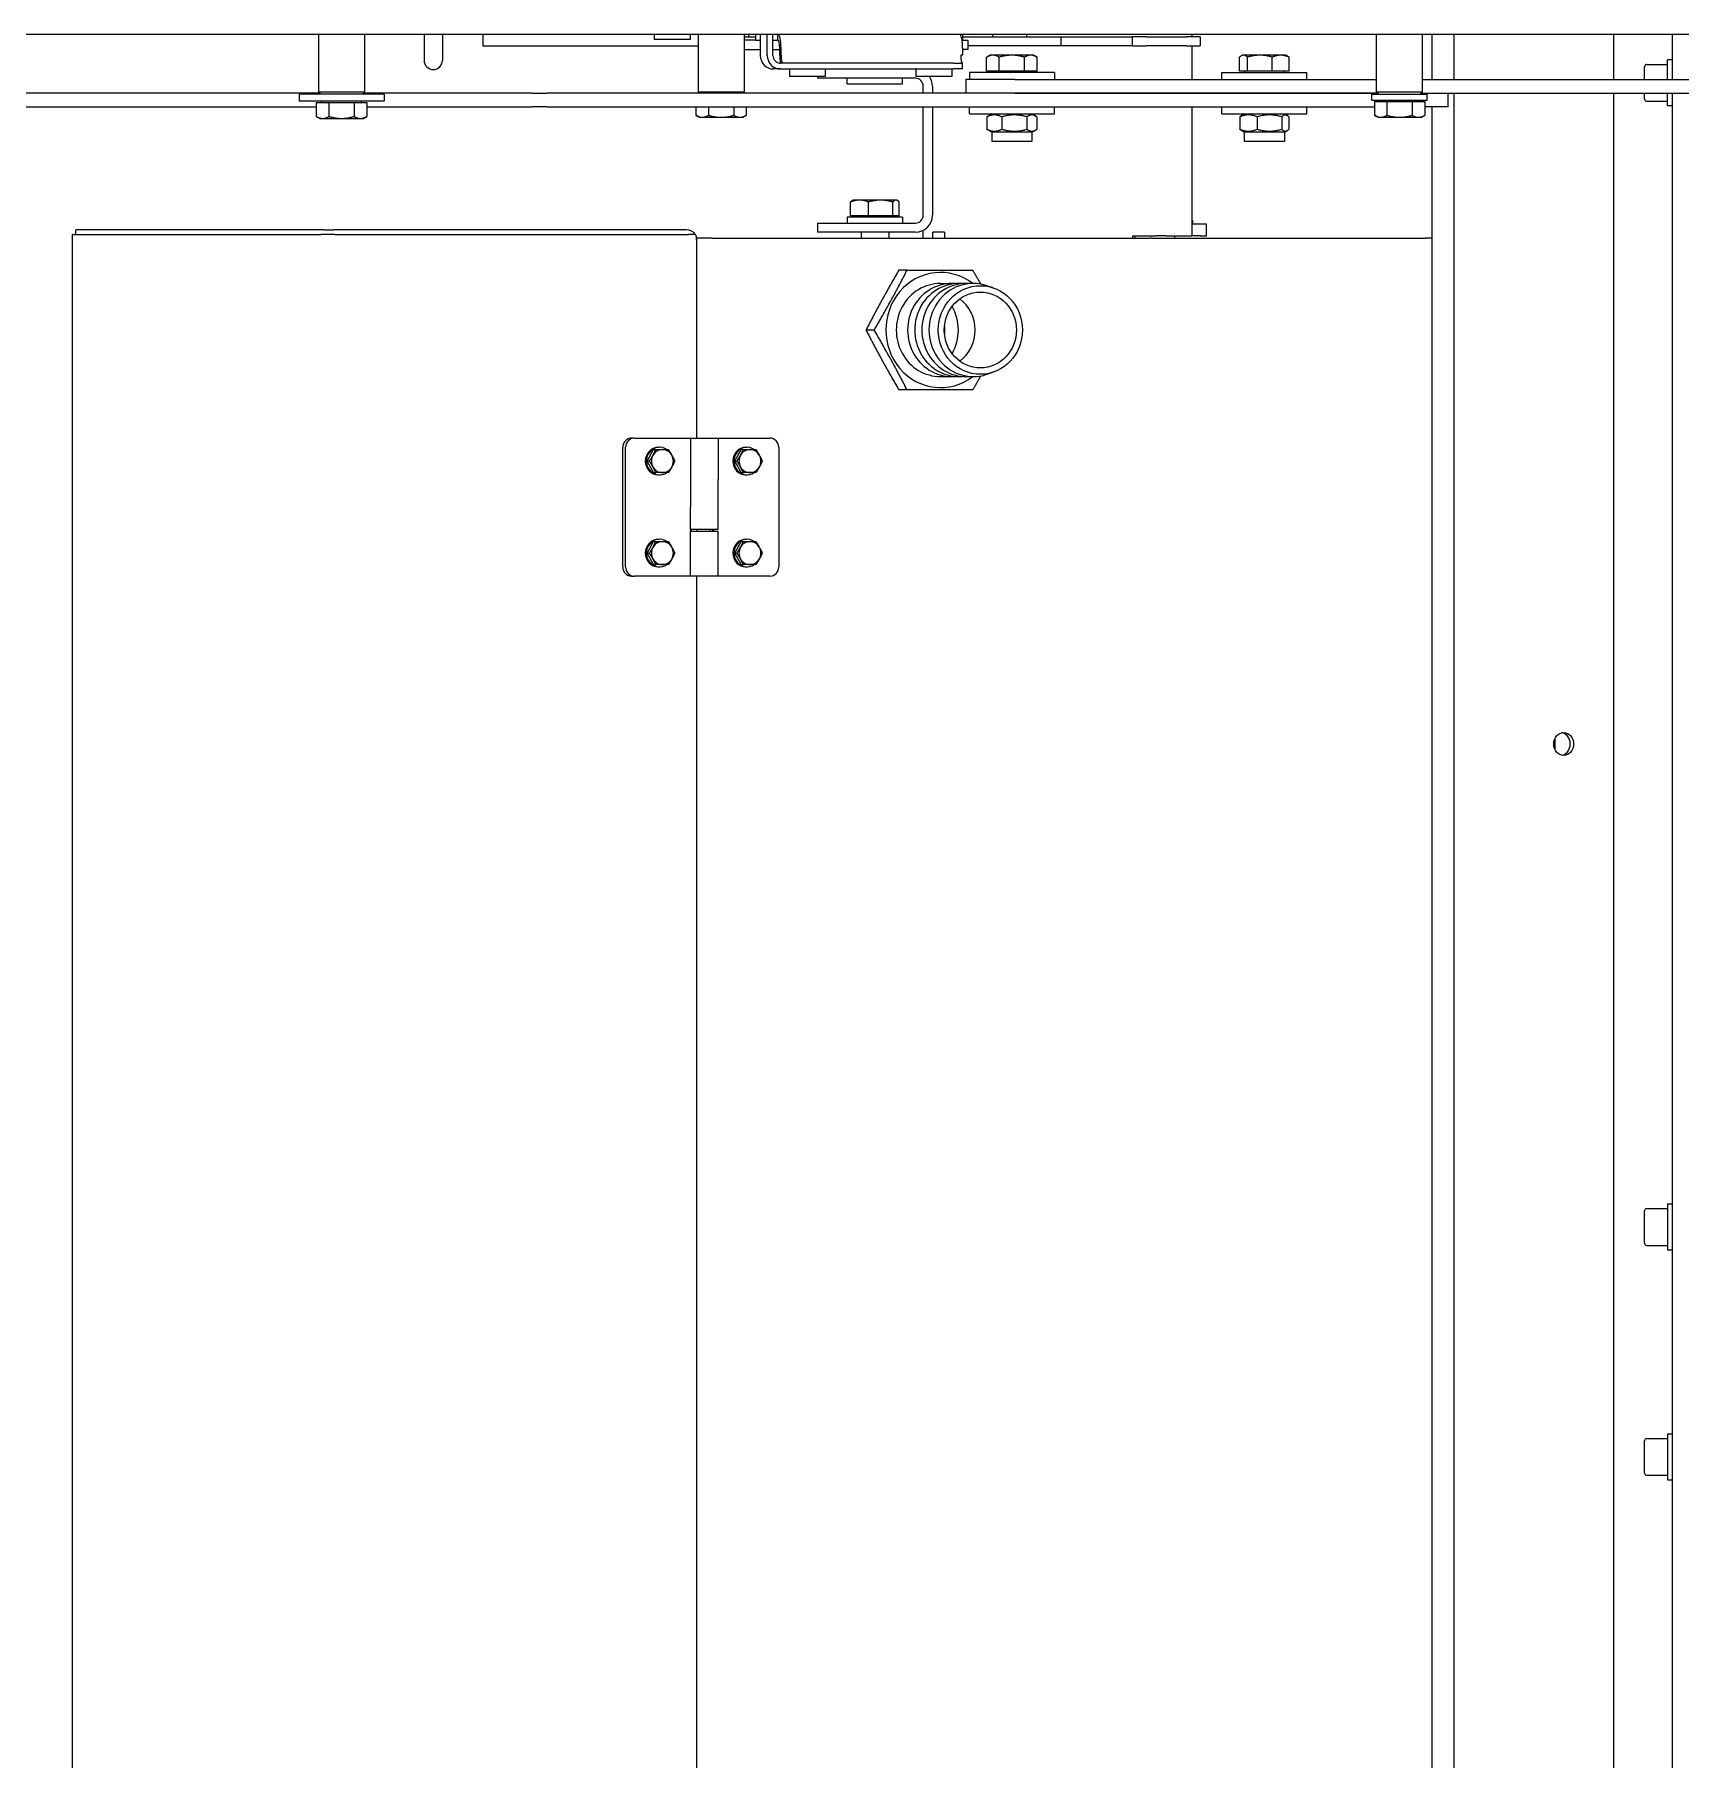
# Model space of a CAD drawing. Extents: x -3873 to 164127, y 7129 to 96529.
# Drawn here: x 53595 to 54311, y 50178 to 50928 of the extents above; entities that cross this region are included whole.
import ezdxf

# ---------------------------------------------------------------- set-up
doc = ezdxf.new("R2010")
doc.units = 0
doc.layers.add('KROMEKA', color=1, linetype='CONTINUOUS')
doc.layers.add('LAYOUT Kromeka', color=1, linetype='CONTINUOUS', lineweight=5)

# ---------------------------------------------------------------- blocks, each defined once
blk = doc.blocks.new('KD21-ara_yolma-64')
at = {"layer": 'KROMEKA', "color": 0}
for p, q in [((4299, -760), (4299, 1490)), ((4267.5, 1341.7), (4267.5, 635.97)), ((4273.5, 634.5), (4273.5, 1341.7)), ((2287.5, 742), (4212, 742)), ((4212, 741.76), (4212, 742)), ((4212, 741.76), (4212, 634.07)), ((4212, 740.5), (4214, 740.5)), ((4214, 740.5), (4214, 740.33)), ((4214, 632.64), (4214, 740.33)), ((4270, 606.5), (4270, 643.5)), ((4273, 643.5), (4270, 643.5)), ((4273, 606.5), (4273, 643.5)), ((4212, 627.89), (4212, 634.07)), ((4214, 632.64), (4214, 628.36)), ((4262.5, 634.5), (4263.35, 635.97)), ((4262.5, 634.5), (4262.5, 633.23)), ((4262.5, 633.23), (4262.5, 625)), ((4269.4, 635.97), (4263.35, 635.97)), ((4269.4, 630.49), (4263.35, 630.49)), ((4269.4, 635.97), (4269.4, 630.49)), ((4269.4, 633.6), (4270, 633.6)), ((4269.4, 630.49), (4269.4, 619.52)), ((4273, 634), (4274, 635)), ((4274, 635), (4274, 615)), ((4299, 635), (4274, 635)), ((4212, 627.89), (4212, 474.11)), ((4214, 475.05), (4214, 628.36)), ((4262.5, 625), (4262.5, 616.77)), ((4262.5, 616.77), (4262.5, 615.5)), ((4262.5, 615.5), (4263.35, 614.03)), ((4269.4, 619.52), (4263.35, 619.52)), ((4269.4, 619.52), (4269.4, 614.03)), ((4269.4, 616.4), (4270, 616.4)), ((4273, 616), (4274, 615)), ((4273.5, 549.42), (4273.5, 615.5)), ((4263.35, 614.03), (4263.35, 614.03)), ((4269.4, 614.03), (4263.35, 614.03)), ((4267.5, 614.03), (4267.5, 549.42)), ((4299, 615), (4274, 615)), ((4273, 606.5), (4270, 606.5)), ((4299, 589.13), (4287.75, 589.13)), ((4299, 581.13), (4287.75, 581.13)), ((4294, 563.63), (4294, 470)), ((4299, 563.63), (4294, 563.63)), ((4267.5, 549.42), (4267.5, 543.04)), ((4273.5, 543.04), (4273.5, 549.42)), ((4267.5, 543.04), (4267.5, 542.18)), ((4267.5, 535.8), (4267.5, 542.18)), ((4273.5, 542.18), (4273.5, 543.04)), ((4273.5, 542.18), (4273.5, 535.8)), ((4267.5, 535.8), (4267.5, 175.97)), ((4273.5, 174.5), (4273.5, 535.8)), ((4067.5, 502.73), (4105.5, 502.73)), ((4105.5, 502.73), (4119.5, 502.73)), ((4063.5, 498.93), (4063.5, 497.69)), ((4063.5, 473.28), (4063.5, 497.69)), ((4067.5, 501.5), (4093.5, 501.5)), ((4093.5, 501.5), (4119.5, 501.5)), ((4123.5, 497.69), (4123.5, 498.93)), ((4123.5, 497.69), (4123.5, 473.28)), ((4068.5, 489.33), (4073.5, 492.07)), ((4068.5, 489.33), (4068.5, 488.39)), ((4073.5, 492.07), (4073.5, 491.13)), ((4073.5, 492.07), (4078.5, 489.33)), ((4078.5, 489.33), (4078.5, 488.39)), ((4108.5, 489.33), (4113.5, 492.07)), ((4108.5, 489.33), (4108.5, 488.39)), ((4113.5, 492.07), (4113.5, 491.13)), ((4113.5, 492.07), (4118.5, 489.33)), ((4118.5, 489.33), (4118.5, 488.39)), ((4296.8, 473.43), (4296.8, 489.03)), ((4299, 489.03), (4296.8, 489.03)), ((4067.5, 487.23), (4067.5, 486.74)), ((4079.5, 487.23), (4079.5, 486.74)), ((4107.5, 487.23), (4107.5, 486.74)), ((4119.5, 487.23), (4119.5, 486.74)), ((4063.5, 461.28), (4063.5, 473.28)), ((4063.5, 473.28), (4083, 473.28)), ((4083, 473.28), (4083, 461.28)), ((4083, 473.15), (4083.75, 473.15)), ((4083.75, 473.06), (4083, 473.06)), ((4083.75, 461.28), (4083.75, 473.28)), ((4083.75, 473.28), (4093.5, 473.28)), ((4123.5, 473.28), (4093.5, 473.28)), ((4123.5, 473.28), (4123.5, 461.28)), ((4212, 471.22), (4212, 474.11)), ((4299, 473.43), (4296.8, 473.43)), ((3955.5, 470.72), (2436, 470.72)), ((4063.5, 470.72), (3955.5, 470.72)), ((4083.75, 470.72), (4083, 470.72)), ((4210.11, 470.72), (4123.5, 470.72)), ((4210.5, 463.84), (4210.5, 470.7)), ((4212, 471.22), (4212, 471.06)), ((4263, 469.5), (4263.85, 470.97)), ((4263, 469.5), (4263, 468.23)), ((4263, 468.23), (4263, 460)), ((4267.5, 470.97), (4263.85, 470.97)), ((4267.5, 465.49), (4263.85, 465.49)), ((4273.5, 469.5), (4274, 470)), ((4274, 470), (4274, 450)), ((4299, 470), (4274, 470)), ((4063.5, 438.73), (4063.5, 461.28)), ((4063.5, 461.28), (4083, 461.28)), ((4083, 464.69), (4083.75, 464.69)), ((4083, 463.55), (4083.75, 463.55)), ((4083.75, 463.27), (4083, 463.27)), ((4083.75, 461.28), (4105.5, 461.28)), ((4123.5, 461.28), (4105.5, 461.28)), ((4123.5, 461.28), (4123.5, 438.73)), ((4210.5, 463.84), (4210.5, 273.64)), ((4263, 460), (4263, 451.77)), ((4068.5, 451.29), (4073.5, 454.03)), ((4068.5, 451.29), (4068.5, 450.34)), ((4073.5, 454.03), (4073.5, 453.09)), ((4073.5, 454.03), (4078.5, 451.29)), ((4078.5, 451.29), (4078.5, 450.34)), ((4108.5, 451.29), (4113.5, 454.03)), ((4108.5, 451.29), (4108.5, 450.34)), ((4113.5, 454.03), (4113.5, 453.09)), ((4113.5, 454.03), (4118.5, 451.29)), ((4118.5, 451.29), (4118.5, 450.34)), ((4263, 451.77), (4263, 450.5)), ((4263, 450.5), (4263.85, 449.03)), ((4267.5, 454.52), (4263.85, 454.52)), ((4273.5, 450.5), (4274, 450)), ((4067.5, 449.19), (4067.5, 448.7)), ((4079.5, 449.19), (4079.5, 448.7)), ((4107.5, 449.19), (4107.5, 448.7)), ((4119.5, 449.19), (4119.5, 448.7)), ((4263.85, 449.03), (4263.85, 449.03)), ((4267.5, 449.03), (4263.85, 449.03)), ((4299, 450), (4274, 450)), ((4299, 442.94), (4289.9, 442.94)), ((4292.5, 450), (4292.5, 442.94)), ((4296.5, 445), (4296.5, 450)), ((4299, 445), (4296.5, 445)), ((4296.5, 445), (4296.5, 442.94)), ((4298, 450), (4298, 445)), ((4298, 450), (4298, 448)), ((4298, 448), (4299, 448)), ((4284, 434.14), (4284, 437.18)), ((4289.9, 439.9), (4299, 439.9)), ((4289.9, 437.46), (4299, 437.46)), ((4292.5, 437.46), (4292.5, 434.48)), ((4296.5, 437.46), (4296.5, 435.46)), ((4299, 435.46), (4296.5, 435.46)), ((4296.5, 435.46), (4296.5, 435.24)), ((4296.5, 435.24), (4296.5, 435.22)), ((4093.5, 434.92), (4067.5, 434.92)), ((4119.5, 434.92), (4093.5, 434.92)), ((4280.8, 414.7), (4280.8, 430.3)), ((4284, 430.3), (4280.8, 430.3)), ((4284, 434.14), (4284, 358.92)), ((4286.5, 358.92), (4286.5, 434.14)), ((4289.9, 434.48), (4293.1, 434.48)), ((4289.9, 433.94), (4293.1, 433.94)), ((4213, 410.58), (4213, 418.13)), ((4217, 418.13), (4213, 418.13)), ((4217, 418.13), (4217, 410.58)), ((4280.8, 418.13), (4280, 418.13)), ((4280, 410.58), (4280, 418.13)), ((4284, 414.7), (4280.8, 414.7)), ((4213, 375.53), (4213, 410.58)), ((4217, 410.58), (4217, 375.53)), ((4219.5, 405.13), (4217, 405.13)), ((4219.5, 381.13), (4219.5, 405.13)), ((4277.5, 405.13), (4277.5, 381.13)), ((4277.5, 405.13), (4280, 405.13)), ((4280, 375.53), (4280, 410.58)), ((4213, 399.13), (4210.5, 399.13)), ((4220.1, 401.73), (4219.5, 401.73)), ((4220.1, 403.71), (4226.15, 403.71)), ((4220.1, 395.9), (4220.1, 403.71)), ((4227, 402.63), (4226.82, 402.95)), ((4227, 399.8), (4227, 402.63)), ((4227, 390.61), (4227, 399.8)), ((4170.5, 393.43), (4170.5, 396.98)), ((4220.1, 385.32), (4220.1, 395.9)), ((4220.1, 395.9), (4226.15, 395.9)), ((4227, 383.94), (4227, 390.61)), ((4144.5, 379.15), (4144.5, 382.71)), ((4196.5, 379.15), (4196.5, 382.71)), ((4213, 387.13), (4210.5, 387.13)), ((4220.1, 384.53), (4219.5, 384.53)), ((4220.1, 382.55), (4220.1, 385.32)), ((4220.1, 385.32), (4226.15, 385.32)), ((4220.1, 382.55), (4226.15, 382.55)), ((4227, 383.63), (4226.82, 383.31)), ((4227, 383.63), (4227, 383.94)), ((4219.5, 381.13), (4217, 381.13)), ((4277.5, 381.13), (4280, 381.13)), ((4280.8, 359.7), (4280.8, 375.3)), ((4284, 375.3), (4280.8, 375.3)), ((4213.73, 372.33), (4210.5, 372.33)), ((4210.5, 367.88), (4213, 367.88)), ((4213, 362.88), (4213, 367.88)), ((4267.5, 372.33), (4219.24, 372.33)), ((4220.4, 372.13), (4267.5, 372.13)), ((4267.5, 368.13), (4220.4, 368.13)), ((4277.76, 372.33), (4273.5, 372.33)), ((4273.5, 372.13), (4276.6, 372.13)), ((4276.6, 368.13), (4273.5, 368.13)), ((4150.25, 364.57), (4150.25, 359.63)), ((4172.16, 362.88), (4168.84, 362.88)), ((4190.75, 364.57), (4190.75, 359.63)), ((4213, 362.88), (4210.5, 362.88)), ((4279.5, 353.56), (4273.5, 353.56)), ((4279.5, 332.24), (4279.5, 353.56)), ((4284, 359.7), (4280.8, 359.7)), ((4284, 355), (4284, 358.92)), ((4284, 355), (4286.5, 355)), ((4286.5, 358.92), (4286.5, 355)), ((4290, 355.76), (4289.9, 355.76)), ((4290, 355), (4290, 355.76)), ((4293.1, 355), (4290, 355)), ((4292.5, 352.5), (4292.5, 355)), ((4296.5, 355.23), (4296.5, 355)), ((4296.5, 355), (4296.5, 352.5)), ((4299, 355), (4296.5, 355)), ((4298, 355), (4298, 318.13)), ((4264.5, 352.06), (4264.5, 315.06)), ((4264.5, 352.06), (4267.5, 352.06)), ((4282.5, 352.06), (4279.5, 352.06)), ((4282.5, 315.06), (4282.5, 352.06)), ((4292.5, 352.5), (4296.5, 352.5)), ((4294, 318.13), (4294, 352.5)), ((4152.18, 341.63), (4151.23, 344.43)), ((4188.82, 341.63), (4189.77, 344.43)), ((4252.5, 324.86), (4252.5, 342.26)), ((4256.5, 342.26), (4252.5, 342.26)), ((4256.5, 342.26), (4257.46, 343.91)), ((4256.5, 324.86), (4256.5, 342.26)), ((4263.19, 344.46), (4257.81, 344.46)), ((4263.19, 337.92), (4257.81, 337.92)), ((4264.5, 342.26), (4263.54, 343.91)), ((4283.1, 342.16), (4282.5, 342.16)), ((4283.1, 344.53), (4289.15, 344.53)), ((4283.1, 339.09), (4283.1, 344.53)), ((4283.1, 339.09), (4289.15, 339.09)), ((4283.1, 328.12), (4283.1, 339.09)), ((4290, 343.06), (4289.17, 344.5)), ((4290, 341.81), (4290, 343.06)), ((4290, 333.61), (4290, 341.81)), ((4299, 342), (4298, 342)), ((4298, 342), (4298, 333.4)), ((4273.5, 332.24), (4273.5, 174.5)), ((4279.5, 332.24), (4279.5, 175)), ((4290, 325.35), (4290, 333.61)), ((4256.5, 324.86), (4252.5, 324.86)), ((4256.5, 324.86), (4257.46, 323.2)), ((4263.19, 327.02), (4257.81, 327.02)), ((4263.19, 322.66), (4257.81, 322.66)), ((4264.5, 324.86), (4263.54, 323.2)), ((4283.1, 324.96), (4282.5, 324.96)), ((4283.1, 322.59), (4283.1, 328.12)), ((4283.1, 328.12), (4289.15, 328.12)), ((4283.1, 322.59), (4289.15, 322.59)), ((4290, 324.06), (4289.17, 322.62)), ((4290, 324.06), (4290, 325.35)), ((4298, 327), (4299, 327)), ((4264.5, 315.06), (4267.5, 315.06)), ((4282.5, 315.06), (4279.5, 315.06)), ((4294, 312.13), (4294, 318.13)), ((4298, 318.13), (4298, 312.13)), ((4294, 312.13), (4298, 312.13)), ((4294, 281.13), (4294, 312.13)), ((4298, 312.13), (4298, 281.13)), ((4210.5, 280.95), (4211.5, 280.95)), ((4211.5, 280.08), (4210.5, 280.08)), ((4211.5, 280.95), (4211.5, 270.7)), ((4294, 281.13), (4294, 275.13)), ((4294, 281.13), (4298, 281.13)), ((4298, 275.13), (4298, 281.13)), ((4210.5, 272.69), (4210.5, 273.64)), ((4210.5, 272.69), (4210.5, 153.9)), ((4211.5, 266.6), (4211.5, 270.7)), ((4294, 257.63), (4294, 275.13)), ((4298, 275.13), (4298, 257.63)), ((4211.5, 262.85), (4210.5, 262.85)), ((4211.5, 266.6), (4211.5, 255.34)), ((4267.5, 255.34), (4211.5, 255.34)), ((4211.5, 251.51), (4211.5, 255.34)), ((4216.5, 251.51), (4216.5, 255.34)), ((4218.1, 255.34), (4218.1, 254.84)), ((4294, 255.34), (4279.5, 255.34)), ((4294, 257.63), (4294, 251.63)), ((4298, 251.63), (4298, 257.63)), ((4299, 255.34), (4298, 255.34)), ((4211.5, 251.51), (4211.5, 249.01)), ((4211.5, 249.01), (4216.5, 249.01)), ((4216.5, 254.84), (4218.1, 254.84)), ((4216.5, 249.01), (4216.5, 251.51)), ((4298, 251.63), (4294, 251.63)), ((4264.5, 242.3), (4264.5, 205.3)), ((4264.5, 242.3), (4267.5, 242.3)), ((4279.5, 242.3), (4282.5, 242.3)), ((4282.5, 242.3), (4282.5, 205.3)), ((4256.5, 232.5), (4257.2, 233.71)), ((4263.19, 234.47), (4257.81, 234.47)), ((4264.5, 232.5), (4263.8, 233.71)), ((4283.1, 234.53), (4289.15, 234.53)), ((4283.1, 231.12), (4283.1, 234.53)), ((4290, 233.3), (4289.72, 233.79)), ((4290, 232.83), (4290, 233.3)), ((4290, 225.76), (4290, 232.83)), ((4252.5, 215.1), (4252.5, 232.5)), ((4256.5, 232.5), (4252.5, 232.5)), ((4256.5, 215.1), (4256.5, 232.5)), ((4263.19, 226.93), (4257.81, 226.93)), ((4283.1, 232.4), (4282.5, 232.4)), ((4283.1, 220.39), (4283.1, 231.12)), ((4283.1, 231.12), (4289.15, 231.12)), ((4290, 216.73), (4290, 225.76)), ((4283.1, 213.06), (4283.1, 220.39)), ((4283.1, 220.39), (4289.15, 220.39)), ((4256.5, 215.1), (4252.5, 215.1)), ((4256.5, 215.1), (4257.2, 213.88)), ((4263.19, 216.26), (4257.81, 216.26)), ((4263.19, 213.12), (4257.81, 213.12)), ((4264.5, 215.1), (4263.8, 213.88)), ((4283.1, 215.2), (4282.5, 215.2)), ((4283.1, 213.06), (4289.15, 213.06)), ((4290, 214.3), (4289.72, 213.8)), ((4290, 214.3), (4290, 216.73)), ((4264.5, 205.3), (4267.5, 205.3)), ((4279.5, 205.3), (4282.5, 205.3)), ((4263, 174.5), (4263.85, 175.97)), ((4263, 174.5), (4263, 173.23)), ((4263, 173.23), (4263, 165)), ((4269.9, 175.97), (4263.85, 175.97)), ((4269.9, 175.97), (4269.9, 170.49)), ((4269.9, 173.6), (4270.5, 173.6)), ((4270.5, 177), (4270.5, 153)), ((4270.5, 177), (4273, 177)), ((4273, 177), (4273, 153)), ((4273, 174), (4274, 175)), ((4274, 175), (4274, 155)), ((4274, 175), (4299, 175)), ((4269.9, 170.49), (4263.85, 170.49)), ((4269.9, 170.49), (4269.9, 159.52)), ((4263, 165), (4263, 156.77)), ((4269.9, 159.52), (4263.85, 159.52)), ((4269.9, 159.52), (4269.9, 154.03)), ((3955.5, 151), (3296.5, 151)), ((4093.5, 151), (3955.5, 151)), ((4267.5, 151), (4093.5, 151)), ((4210.5, 151), (4210.5, 153.9)), ((4263, 156.77), (4263, 155.5)), ((4263, 155.5), (4263.85, 154.03)), ((4263.85, 154.03), (4263.85, 154.03)), ((4269.9, 154.03), (4263.85, 154.03)), ((4267.5, 143.92), (4267.5, 154.03)), ((4269.9, 156.4), (4270.5, 156.4)), ((4270.5, 153), (4273, 153)), ((4273, 156), (4274, 155)), ((4273.5, 155.5), (4273.5, 17.92)), ((4274, 155), (4299, 155)), ((4279.5, 155), (4279.5, 17.92)), ((4299, 151), (4279.5, 151)), ((4267.5, 143.92), (4273.5, 143.92)), ((3196, 141.28), (3955.5, 141.28)), ((3955.5, 141.28), (4093.5, 141.28)), ((4093.5, 141.28), (4273.5, 141.28)), ((4279.5, 141.28), (4299, 141.28)), ((3992.91, 97.45), (3988.09, 97.45)), ((4105.5, 72), (3196, 72)), ((4010.25, 72), (3967.5, 72)), ((4093.5, 72), (4050.75, 72)), ((4273.5, 72), (4105.5, 72)), ((4299, 72), (4279.5, 72)), ((3672.5, 57.5), (3672.5, 48.5)), ((3673.5, 58.5), (3687.5, 58.5)), ((3688.5, 57.5), (3688.5, 48.5)), ((3772.5, 57.5), (3772.5, 48.5)), ((3773.5, 58.5), (3787.5, 58.5)), ((3788.5, 57.5), (3788.5, 48.5)), ((4270, 57.5), (4270, 48.5)), ((4271, 58.5), (4273.5, 58.5)), ((4279.5, 58.5), (4285, 58.5)), ((4286, 57.5), (4286, 48.5)), ((3955.5, 46.5), (3183, 46.5)), ((3690.5, 48.5), (3670.5, 48.5)), ((3670.5, 48.5), (3670.5, 46.5)), ((3690.5, 48.5), (3690.5, 46.5)), ((3790.5, 48.5), (3770.5, 48.5)), ((3770.5, 48.5), (3770.5, 46.5)), ((3790.5, 48.5), (3790.5, 46.5)), ((4273.5, 46.5), (3955.5, 46.5)), ((4268, 48.5), (4273.5, 48.5)), ((4268, 46.5), (4268, 48.5)), ((4279.5, 48.5), (4288, 48.5)), ((4299, 46.5), (4279.5, 46.5)), ((4288, 46.5), (4288, 48.5))]:
    blk.add_line(p, q, dxfattribs=at)
for centre, radius, start, end in [((4287.75, 585.13), 4, 90, 270), ((4220.4, 375.53), 7.4, 180, 270), ((4220.4, 375.53), 3.4, 180, 270), ((4276.6, 375.53), 3.4, 270, 0), ((4276.6, 375.53), 7.4, 358.20808, 0), ((4276.6, 375.53), 7.4, 270, 304.58078), ((3673.5, 57.5), 1, 90, 180), ((3687.5, 57.5), 1, 0, 90), ((3773.5, 57.5), 1, 90, 180), ((3787.5, 57.5), 1, 0, 90), ((4271, 57.5), 1, 90, 180), ((4285, 57.5), 1, 0, 90)]:
    blk.add_arc(centre, radius, start, end, dxfattribs=at)
for centre, major_axis, ratio, start_param, end_param in [((4067.5, 498.93), (-4, 0), 0.951057, 4.712389, 6.283185), ((4119.5, 498.93), (4, 0), 0.951057, 0, 1.570796), ((4067.5, 497.69), (-4, 0), 0.951057, 4.712389, 6.283185), ((4119.5, 497.69), (4, 0), 0.951057, 0, 1.570796), ((4073.5, 486.74), (-6, 0), 0.951057, 2.555907, 6.868871), ((4073.5, 487.23), (-6, 0), 0.951057, 3.141593, 6.283185), ((4073.5, 485.5), (-5, 0), 0.951057, 5.235988, 6.283185), ((4073.5, 485.5), (-5, 0), 0.951057, 4.18879, 5.235988), ((4073.5, 485.5), (5, 0), 0.951057, 0, 1.047198), ((4113.5, 486.74), (-6, 0), 0.951057, 2.555907, 6.868871), ((4113.5, 487.23), (-6, 0), 0.951057, 3.141593, 6.283185), ((4113.5, 485.5), (-5, 0), 0.951057, 5.235988, 6.283185), ((4113.5, 485.5), (-5, 0), 0.951057, 4.18879, 5.235988), ((4113.5, 485.5), (5, 0), 0.951057, 0, 1.047198), ((4073.5, 485.5), (-5, 0), 0.951057, 0, 1.047198), ((4073.5, 485.5), (5, 0), 0.951057, 4.18879, 5.235988), ((4073.5, 485.5), (5, 0), 0.951057, 5.235988, 6.283185), ((4113.5, 485.5), (-5, 0), 0.951057, 0, 1.047198), ((4113.5, 485.5), (5, 0), 0.951057, 4.18879, 5.235988), ((4113.5, 485.5), (5, 0), 0.951057, 5.235988, 6.283185), ((4208.6, 475.05), (5.4, 0), 0.951057, 5.393465, 6.283185), ((4208.6, 476.1), (4.37, -4.37), 0.726543, 5.559719, 6.021784), ((4073.5, 448.7), (-6, 0), 0.951057, 2.555907, 6.868871), ((4073.5, 449.19), (-6, 0), 0.951057, 3.141593, 6.283185), ((4073.5, 447.46), (-5, 0), 0.951057, 5.235988, 6.283185), ((4073.5, 447.46), (-5, 0), 0.951057, 4.18879, 5.235988), ((4073.5, 447.46), (5, 0), 0.951057, 0, 1.047198), ((4113.5, 448.7), (-6, 0), 0.951057, 2.555907, 6.868871), ((4113.5, 449.19), (-6, 0), 0.951057, 3.141593, 6.283185), ((4113.5, 447.46), (-5, 0), 0.951057, 5.235988, 6.283185), ((4113.5, 447.46), (-5, 0), 0.951057, 4.18879, 5.235988), ((4113.5, 447.46), (5, 0), 0.951057, 0, 1.047198), ((4073.5, 447.46), (-5, 0), 0.951057, 0, 1.047198), ((4073.5, 447.46), (5, 0), 0.951057, 4.18879, 5.235988), ((4073.5, 447.46), (5, 0), 0.951057, 5.235988, 6.283185), ((4113.5, 447.46), (-5, 0), 0.951057, 0, 1.047198), ((4113.5, 447.46), (5, 0), 0.951057, 4.18879, 5.235988), ((4113.5, 447.46), (5, 0), 0.951057, 5.235988, 6.283185), ((4289.9, 437.18), (-5.9, 0), 0.976187, 4.712389, 6.283185), ((4067.5, 438.73), (-4, 0), 0.951057, 0, 1.570796), ((4119.5, 438.73), (4, 0), 0.951057, 4.712389, 6.283185), ((4289.9, 434.14), (-5.9, 0), 0.976187, 4.712389, 6.283185), ((4289.9, 434.14), (-3.4, 0), 0.976187, 4.712389, 6.283185), ((4293.1, 435.22), (3.4, 0), 0.21693, 4.712389, 6.283185), ((4293.1, 435.22), (5.9, 0), 0.21693, 4.712389, 6.283185), ((4289.9, 433.2), (5.9, 0), 0.21693, 1.570796, 2.184618), ((4289.9, 433.2), (-3.4, 0), 0.21693, 4.712389, 6.283185), ((4170.5, 364.57), (25.02, 0), 0.951057, 5.655215, 10.052749), ((4170.5, 364.57), (20.25, 0), 0.951057, 0, 3.141593), ((4170.5, 359.63), (20.25, 0), 0.951057, 6.202872, 9.505091), ((4170.5, 356.54), (20.25, 0), 0.951057, 6.202872, 9.505091), ((4170.5, 350.35), (20.25, 0), 0.951057, 5.970339, 9.737625), ((4170.5, 353.44), (20.25, 0), 0.951057, 6.202872, 9.505091), ((4170.5, 365.19), (16.5, 0), 0.951057, 3.749403, 5.675375), ((4170.5, 375.85), (20, 0), 0.951057, 4.172256, 5.252522), ((4289.9, 355.02), (-3.4, 0), 0.21693, 4.712389, 6.283185), ((4293.1, 356.28), (5.9, 0), 0.21693, 4.712389, 6.283185), ((3990.5, 95.15), (-5, 0), 0.866025, 0.174083, 2.96751)]:
    blk.add_ellipse(centre, major_axis=major_axis, ratio=ratio, start_param=start_param, end_param=end_param, dxfattribs=at)
for centre, major_axis, ratio in [((4170.5, 347.26), (19.25, 0), 0.951057), ((4170.5, 347.26), (16.5, 0), 0.951057), ((3990.5, 93.65), (-5, 0), 0.866025)]:
    blk.add_ellipse(centre, major_axis=major_axis, ratio=ratio, dxfattribs=at)
for points, weights in [([(4263.35, 635.97), (4262.5, 634.5), (4262.5, 633.23)], [1, 1.0379548493, 1]), ([(4262.5, 633.23), (4262.5, 631.95), (4263.35, 630.49)], [1, 1.0379548493, 1]), ([(4263.35, 630.49), (4262.5, 627.55), (4262.5, 625)], [1, 1.0379548493, 1]), ([(4262.5, 625), (4262.5, 622.45), (4263.35, 619.52)], [1, 1.0379548493, 1]), ([(4263.35, 619.52), (4262.5, 618.05), (4262.5, 616.77)], [1, 1.0379548493, 1]), ([(4262.5, 616.77), (4262.5, 615.5), (4263.35, 614.03)], [1, 1.0379548493, 1]), ([(4068.5, 488.39), (4069.84, 488.98), (4071, 489.62)], [1, 1.0379548493, 1]), ([(4068.5, 485.5), (4068.5, 486.78), (4068.5, 488.39)], [1, 1.0379548493, 1]), ([(4071, 489.62), (4072.16, 490.26), (4073.5, 491.13)], [1, 1.0379548493, 1]), ([(4073.5, 491.13), (4074.84, 490.26), (4076, 489.62)], [1, 1.0379548493, 1]), ([(4076, 489.62), (4077.16, 488.98), (4078.5, 488.39)], [1, 1.0379548493, 1]), ([(4078.5, 488.39), (4078.5, 486.78), (4078.5, 485.5)], [1, 1.0379548493, 1]), ([(4108.5, 488.39), (4109.84, 488.98), (4111, 489.62)], [1, 1.0379548493, 1]), ([(4108.5, 485.5), (4108.5, 486.78), (4108.5, 488.39)], [1, 1.0379548493, 1]), ([(4111, 489.62), (4112.16, 490.26), (4113.5, 491.13)], [1, 1.0379548493, 1]), ([(4113.5, 491.13), (4114.84, 490.26), (4116, 489.62)], [1, 1.0379548493, 1]), ([(4116, 489.62), (4117.16, 488.98), (4118.5, 488.39)], [1, 1.0379548493, 1]), ([(4118.5, 488.39), (4118.5, 486.78), (4118.5, 485.5)], [1, 1.0379548493, 1]), ([(4068.5, 482.89), (4068.5, 484.23), (4068.5, 485.5)], [1, 1.0379548493, 1]), ([(4071, 481.38), (4069.84, 482.02), (4068.5, 482.89)], [1, 1.0379548493, 1]), ([(4073.5, 480.15), (4072.16, 480.75), (4071, 481.38)], [1, 1.0379548493, 1]), ([(4076, 481.38), (4074.84, 480.75), (4073.5, 480.15)], [1, 1.0379548493, 1]), ([(4078.5, 482.89), (4077.16, 482.02), (4076, 481.38)], [1, 1.0379548493, 1]), ([(4078.5, 485.5), (4078.5, 484.23), (4078.5, 482.89)], [1, 1.0379548493, 1]), ([(4108.5, 482.89), (4108.5, 484.23), (4108.5, 485.5)], [1, 1.0379548493, 1]), ([(4111, 481.38), (4109.84, 482.02), (4108.5, 482.89)], [1, 1.0379548493, 1]), ([(4113.5, 480.15), (4112.16, 480.75), (4111, 481.38)], [1, 1.0379548493, 1]), ([(4116, 481.38), (4114.84, 480.75), (4113.5, 480.15)], [1, 1.0379548493, 1]), ([(4118.5, 482.89), (4117.16, 482.02), (4116, 481.38)], [1, 1.0379548493, 1]), ([(4118.5, 485.5), (4118.5, 484.23), (4118.5, 482.89)], [1, 1.0379548493, 1]), ([(4263.85, 470.97), (4263, 469.5), (4263, 468.23)], [1, 1.0379548493, 1]), ([(4263, 468.23), (4263, 466.95), (4263.85, 465.49)], [1, 1.0379548493, 1]), ([(4263.85, 465.49), (4263, 462.55), (4263, 460)], [1, 1.0379548493, 1]), ([(4263, 460), (4263, 457.45), (4263.85, 454.52)], [1, 1.0379548493, 1]), ([(4068.5, 450.34), (4069.84, 450.94), (4071, 451.58)], [1, 1.0379548493, 1]), ([(4068.5, 447.46), (4068.5, 448.73), (4068.5, 450.34)], [1, 1.0379548493, 1]), ([(4071, 451.58), (4072.16, 452.21), (4073.5, 453.09)], [1, 1.0379548493, 1]), ([(4073.5, 453.09), (4074.84, 452.21), (4076, 451.58)], [1, 1.0379548493, 1]), ([(4076, 451.58), (4077.16, 450.94), (4078.5, 450.34)], [1, 1.0379548493, 1]), ([(4078.5, 450.34), (4078.5, 448.73), (4078.5, 447.46)], [1, 1.0379548493, 1]), ([(4108.5, 450.34), (4109.84, 450.94), (4111, 451.58)], [1, 1.0379548493, 1]), ([(4108.5, 447.46), (4108.5, 448.73), (4108.5, 450.34)], [1, 1.0379548493, 1]), ([(4111, 451.58), (4112.16, 452.21), (4113.5, 453.09)], [1, 1.0379548493, 1]), ([(4113.5, 453.09), (4114.84, 452.21), (4116, 451.58)], [1, 1.0379548493, 1]), ([(4116, 451.58), (4117.16, 450.94), (4118.5, 450.34)], [1, 1.0379548493, 1]), ([(4118.5, 450.34), (4118.5, 448.73), (4118.5, 447.46)], [1, 1.0379548493, 1]), ([(4263.85, 454.52), (4263, 453.05), (4263, 451.77)], [1, 1.0379548493, 1]), ([(4263, 451.77), (4263, 450.5), (4263.85, 449.03)], [1, 1.0379548493, 1]), ([(4068.5, 444.85), (4068.5, 446.19), (4068.5, 447.46)], [1, 1.0379548493, 1]), ([(4071, 443.34), (4069.84, 443.98), (4068.5, 444.85)], [1, 1.0379548493, 1]), ([(4073.5, 442.11), (4072.16, 442.7), (4071, 443.34)], [1, 1.0379548493, 1]), ([(4076, 443.34), (4074.84, 442.7), (4073.5, 442.11)], [1, 1.0379548493, 1]), ([(4078.5, 444.85), (4077.16, 443.98), (4076, 443.34)], [1, 1.0379548493, 1]), ([(4078.5, 447.46), (4078.5, 446.19), (4078.5, 444.85)], [1, 1.0379548493, 1]), ([(4108.5, 444.85), (4108.5, 446.19), (4108.5, 447.46)], [1, 1.0379548493, 1]), ([(4111, 443.34), (4109.84, 443.98), (4108.5, 444.85)], [1, 1.0379548493, 1]), ([(4113.5, 442.11), (4112.16, 442.7), (4111, 443.34)], [1, 1.0379548493, 1]), ([(4116, 443.34), (4114.84, 442.7), (4113.5, 442.11)], [1, 1.0379548493, 1]), ([(4118.5, 444.85), (4117.16, 443.98), (4116, 443.34)], [1, 1.0379548493, 1]), ([(4118.5, 447.46), (4118.5, 446.19), (4118.5, 444.85)], [1, 1.0379548493, 1]), ([(4226.15, 403.71), (4226.61, 403.31), (4226.82, 402.95)], [1, 1.02013866728, 1.01890636736]), ([(4227, 399.8), (4227, 401.62), (4226.15, 403.71)], [1, 1.0379548493, 1]), ([(4226.15, 395.9), (4227, 397.99), (4227, 399.8)], [1, 1.0379548493, 1]), ([(4170.5, 396.98), (4157.5, 390.31), (4144.5, 382.71)], [1, 1.15470053838, 1]), ([(4144.5, 379.15), (4157.5, 385.83), (4170.5, 393.43)], [1, 1.15470053838, 1]), ([(4196.5, 382.71), (4183.5, 390.31), (4170.5, 396.98)], [1, 1.15470053838, 1]), ([(4170.5, 393.43), (4183.5, 385.83), (4196.5, 379.15)], [1, 1.15470053838, 1]), ([(4227, 390.61), (4227, 393.07), (4226.15, 395.9)], [1, 1.0379548493, 1]), ([(4226.15, 385.32), (4227, 388.16), (4227, 390.61)], [1, 1.0379548493, 1]), ([(4227, 383.94), (4227, 384.58), (4226.15, 385.32)], [1, 1.0379548493, 1]), ([(4226.15, 382.55), (4227, 383.3), (4227, 383.94)], [1, 1.0379548493, 1]), ([(4144.5, 350.6), (4144.5, 364.41), (4144.5, 379.15)], [1, 1.15470053838, 1]), ([(4196.5, 379.15), (4196.5, 364.41), (4196.5, 350.6)], [1, 1.15470053838, 1]), ([(4150.54, 347.11), (4147.67, 348.75), (4144.5, 350.6)], [1.0527701005, 1.03374656906, 1]), ([(4196.5, 350.6), (4193.33, 348.75), (4190.46, 347.11)], [1, 1.03374656906, 1.0527701005]), ([(4257.81, 344.46), (4256.23, 341.19), (4257.81, 337.92)], [1, 1.15470053838, 1]), ([(4257.81, 337.92), (4256.23, 332.47), (4257.81, 327.02)], [1, 1.15470053838, 1]), ([(4257.46, 343.91), (4257.61, 344.18), (4257.81, 344.46)], [1.03100243706, 1.01747525527, 1]), ([(4263.19, 344.46), (4263.39, 344.18), (4263.54, 343.91)], [1, 1.01747525527, 1.03100243706]), ([(4263.19, 337.92), (4264.77, 341.19), (4263.19, 344.46)], [1, 1.15470053838, 1]), ([(4263.19, 327.02), (4264.77, 332.47), (4263.19, 337.92)], [1, 1.15470053838, 1]), ([(4290, 341.81), (4290, 343.07), (4289.15, 344.53)], [1, 1.0379548493, 1]), ([(4289.15, 339.09), (4290, 340.55), (4290, 341.81)], [1, 1.0379548493, 1]), ([(4290, 333.61), (4290, 336.15), (4289.15, 339.09)], [1, 1.0379548493, 1]), ([(4289.15, 328.12), (4290, 331.06), (4290, 333.61)], [1, 1.0379548493, 1]), ([(4257.81, 327.02), (4256.23, 324.84), (4257.81, 322.66)], [1, 1.15470053838, 1]), ([(4263.19, 322.66), (4264.77, 324.84), (4263.19, 327.02)], [1, 1.15470053838, 1]), ([(4290, 325.35), (4290, 326.64), (4289.15, 328.12)], [1, 1.0379548493, 1]), ([(4289.15, 322.59), (4290, 324.07), (4290, 325.35)], [1, 1.0379548493, 1]), ([(4289.17, 322.62), (4289.16, 322.6), (4289.15, 322.59)], [1.00078369278, 1.00039597757, 1]), ([(4257.81, 234.47), (4256.23, 230.7), (4257.81, 226.93)], [1, 1.15470053838, 1]), ([(4257.2, 233.71), (4257.41, 234.07), (4257.81, 234.47)], [1.05447019675, 1.03528151877, 1]), ([(4263.19, 234.47), (4263.59, 234.07), (4263.8, 233.71)], [1, 1.03528151877, 1.05447019675]), ([(4263.19, 226.93), (4264.77, 230.7), (4263.19, 234.47)], [1, 1.15470053838, 1]), ([(4290, 232.83), (4290, 233.62), (4289.15, 234.53)], [1, 1.0379548493, 1]), ([(4289.15, 231.12), (4290, 232.04), (4290, 232.83)], [1, 1.0379548493, 1]), ([(4257.81, 226.93), (4256.23, 221.59), (4257.81, 216.26)], [1, 1.15470053838, 1]), ([(4263.19, 216.26), (4264.77, 221.59), (4263.19, 226.93)], [1, 1.15470053838, 1]), ([(4290, 225.76), (4290, 228.25), (4289.15, 231.12)], [1, 1.0379548493, 1]), ([(4289.15, 220.39), (4290, 223.27), (4290, 225.76)], [1, 1.0379548493, 1]), ([(4290, 216.73), (4290, 218.43), (4289.15, 220.39)], [1, 1.0379548493, 1]), ([(4257.81, 216.26), (4256.23, 214.69), (4257.81, 213.12)], [1, 1.15470053838, 1]), ([(4263.19, 213.12), (4264.77, 214.69), (4263.19, 216.26)], [1, 1.15470053838, 1]), ([(4289.15, 213.06), (4290, 215.03), (4290, 216.73)], [1, 1.0379548493, 1]), ([(4289.72, 213.8), (4289.51, 213.45), (4289.15, 213.06)], [1.01843103486, 1.01575732043, 1]), ([(4263.85, 175.97), (4263, 174.5), (4263, 173.23)], [1, 1.0379548493, 1]), ([(4263, 173.23), (4263, 171.95), (4263.85, 170.49)], [1, 1.0379548493, 1]), ([(4263.85, 170.49), (4263, 167.55), (4263, 165)], [1, 1.0379548493, 1]), ([(4263, 165), (4263, 162.45), (4263.85, 159.52)], [1, 1.0379548493, 1]), ([(4263.85, 159.52), (4263, 158.05), (4263, 156.77)], [1, 1.0379548493, 1]), ([(4263, 156.77), (4263, 155.5), (4263.85, 154.03)], [1, 1.0379548493, 1])]:
    blk.add_rational_spline(points, weights, degree=2, dxfattribs=at)

msp = doc.modelspace()

# ---------------------------------------------------------------- block references
at = {"layer": 'LAYOUT Kromeka', "ltscale": 20, "rotation": 89.99999999999999}
msp.add_blockref('KD21-ara_yolma-64', (54353.46, 46629.41), dxfattribs=at)

doc.saveas('drawing.dxf')
